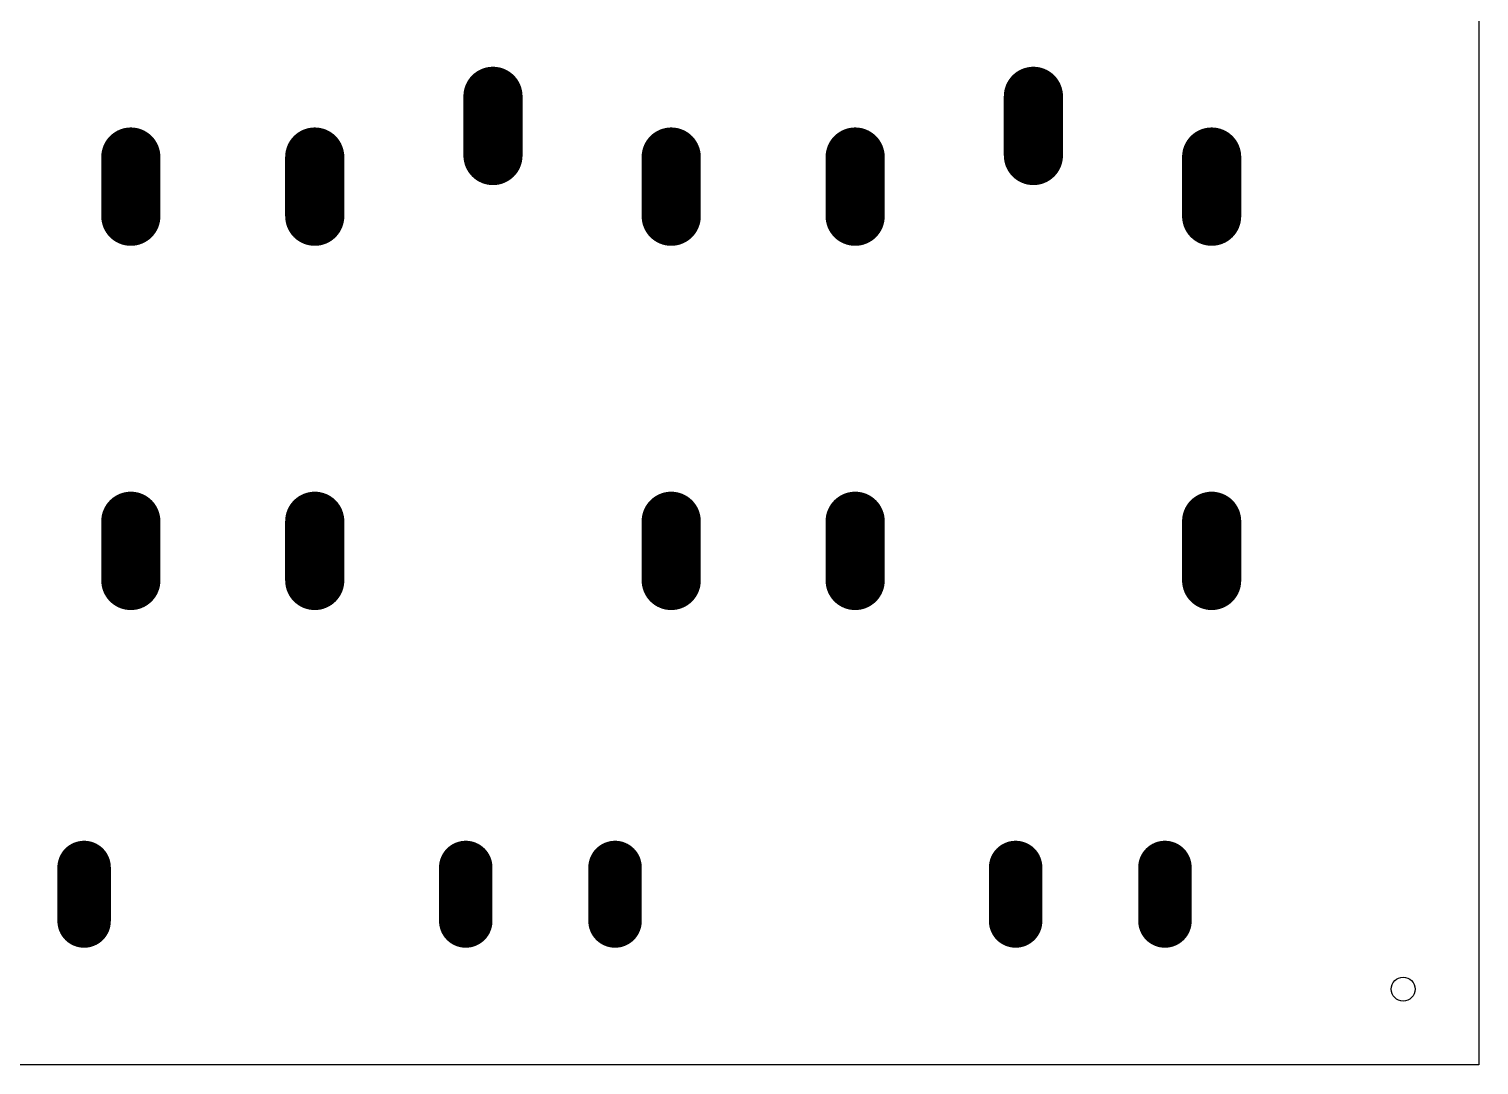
# Model space of a CAD drawing. Header units: millimetres. Extents: x 0 to 653, y 0 to 287.
# Drawn here: x 383.93 to 432.49, y 192.66 to 227.33 of the extents above; entities that cross this region are included whole.
import ezdxf

# ---------------------------------------------------------------- set-up
doc = ezdxf.new("R2010")
doc.units = ezdxf.units.MM
doc.layers.add('17', color=7, linetype='Continuous')
doc.layers.add('20', color=7, linetype='Continuous')

# ---------------------------------------------------------------- blocks, each defined once
blk = doc.blocks.new('LONGP100')
at = {"const_width": 1}
blk.add_lwpolyline([(-0.5, 0), (0.5, 0)], dxfattribs=at)
at = {"const_width": 0.5}
for points in [[(-0.5, 0.25, 1), (-0.5, -0.25)], [(0.5, -0.25, 1), (0.5, 0.25)]]:
    blk.add_lwpolyline(points, format="xyb", dxfattribs=at)

msp = doc.modelspace()

# ---------------------------------------------------------------- linework, layer by layer
at = {"layer": '20'}
for p, q in [((432.488, 286.307), (432.488, 192.657)), ((432.488, 192.657), (244.548, 192.657))]:
    msp.add_line(p, q, dxfattribs=at)
msp.add_circle((429.948, 195.197), 0.4, dxfattribs=at)

# ---------------------------------------------------------------- block references
at = {"layer": '17'}
for p, xscale, yscale, rotation in [((399.468, 224.089), -1.9812, 1.9812, 90), ((399.468, 224.089), -1.9812, 1.9812, 90), ((417.566, 224.089), -1.9812, 1.9812, 90), ((417.566, 224.089), -1.9812, 1.9812, 90), ((387.34, 222.057), -1.9812, 1.9812, 90), ((387.34, 222.057), -1.9812, 1.9812, 90), ((393.499, 222.057), -1.9812, 1.9812, 90), ((393.499, 222.057), -1.9812, 1.9812, 90), ((405.437, 222.057), -1.9812, 1.9812, 90), ((405.437, 222.057), -1.9812, 1.9812, 90), ((411.597, 222.057), -1.9812, 1.9812, 90), ((411.597, 222.057), -1.9812, 1.9812, 90), ((423.535, 222.057), -1.9812, 1.9812, 90), ((423.535, 222.057), -1.9812, 1.9812, 90), ((387.34, 209.865), -1.9812, 1.9812, 90), ((387.34, 209.865), -1.9812, 1.9812, 90), ((393.499, 209.865), -1.9812, 1.9812, 90), ((393.499, 209.865), -1.9812, 1.9812, 90), ((405.437, 209.865), -1.9812, 1.9812, 90), ((405.437, 209.865), -1.9812, 1.9812, 90), ((411.597, 209.865), -1.9812, 1.9812, 90), ((411.597, 209.865), -1.9812, 1.9812, 90), ((423.535, 209.865), -1.9812, 1.9812, 90), ((423.535, 209.865), -1.9812, 1.9812, 90), ((385.776, 198.372), -1.7907, 1.7907, 270), ((385.776, 198.372), -1.7907, 1.7907, 270), ((398.556, 198.372), -1.7907, 1.7907, 270), ((398.556, 198.372), -1.7907, 1.7907, 270), ((403.556, 198.372), -1.7907, 1.7907, 270), ((403.556, 198.372), -1.7907, 1.7907, 270), ((416.971, 198.372), -1.7907, 1.7907, 270), ((416.971, 198.372), -1.7907, 1.7907, 270), ((421.971, 198.372), -1.7907, 1.7907, 270), ((421.971, 198.372), -1.7907, 1.7907, 270)]:
    msp.add_blockref('LONGP100', p, dxfattribs=dict(at, xscale=xscale, yscale=yscale, rotation=rotation))

doc.saveas('drawing.dxf')
